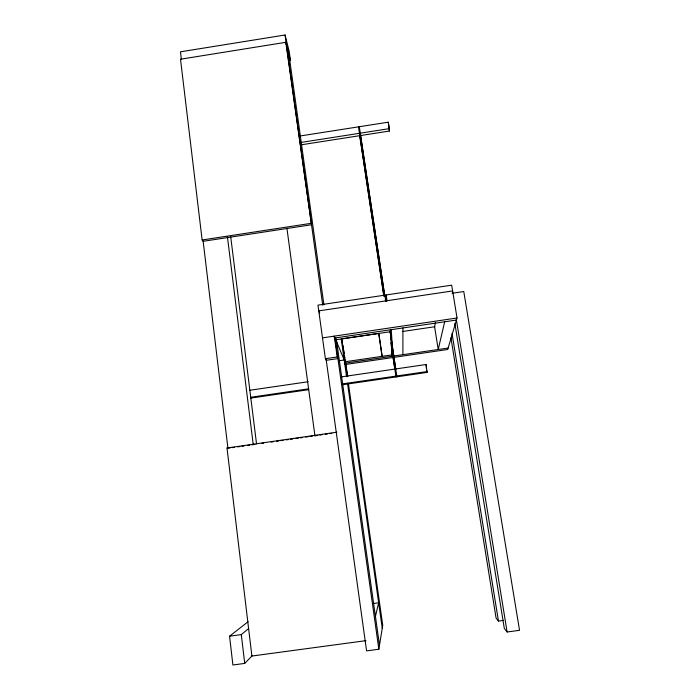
<?xml version="1.0" encoding="UTF-8"?>
<svg xmlns="http://www.w3.org/2000/svg" width="700" height="700" viewBox="0 0 700 700"><rect width="100%" height="100%" fill="white"/><g stroke="black" fill="none" stroke-linecap="round" stroke-linejoin="round"><path stroke-width="1.05" d="M326.156 359.564L366.572 650.886L378.849 649.233L382.734 625.293L348.408 383.556M341.679 376.845L426.099 364.507L426.405 368.428M435.374 322.534L434.604 326.76L438.209 349.501L444.675 321.781M343.07 384.659L427.026 372.418L426.099 364.507M375.419 616.385L378.656 602.814L373.406 603.523M386.654 301.368L386.129 294.963L451.692 285.18L457.03 317.993L447.711 349.484L344.951 364.543M248.115 621.705L229.556 636.204L232.899 665L244.72 663.407L252.149 655.778M229.556 636.204L241.316 634.602L248.701 628.486M285.81 42.306L311.509 224.761L203.149 241.307L202.134 239.986L180.513 59.211L285.81 42.306L290.43 60.384L289.135 51.126L285.058 35L180.46 51.817L181.344 59.246M299.941 136.01L388.299 122.185L389.305 128.643L389.392 131.049L300.991 144.847M300.842 142.459L389.305 128.643M202.134 239.986L311.045 223.352M386.015 300.869L385.149 295.111L317.966 305.139L325.395 358.706L326.261 360.299L337.934 358.584L337.19 356.974L334.267 336.149L335.781 339.78L390.373 331.721M452.629 290.938L318.762 310.887L319.699 312.996M452.069 293.283L463.767 291.541L519.54 630.315L507.115 631.986L504.315 628.46L454.843 323.356M322.507 337.881L457.03 317.993M334.215 338.1L456.418 320.049M379.041 333.358L341.705 338.87L347.777 376.618M402.483 331.502L434.796 326.734M325.395 358.706L337.19 356.974M339.185 360.736L344.207 359.993L336.752 342.116M344.96 361.786L392.096 354.874M344.321 363.274L448.131 348.049M249.69 390.276L308.131 381.745M250.469 397.311L308.656 388.824M342.064 383.959L427.192 371.543M250.513 398.142L308.63 389.672M365.925 640.657L251.895 656.04L227.01 448L336.866 432.197M230.09 447.965L227.01 448M232.26 447.65L234.421 447.344M237.668 446.871L239.829 446.565M241.99 446.25L244.151 445.944M247.398 445.471L249.568 445.165M251.729 444.85L254.975 444.386M261.459 443.45L263.629 443.144M271.197 442.05L273.359 441.744M276.605 441.271L278.766 440.965M280.928 440.65L283.098 440.344M286.344 439.871L288.505 439.565M290.666 439.25L292.828 438.944M296.074 438.471L298.235 438.165M300.405 437.85L302.566 437.544M305.812 437.08L307.974 436.765M310.135 436.45L312.296 436.144M315.543 435.68L317.713 435.365M319.874 435.05L322.035 434.744M325.281 434.28L327.442 433.965M329.604 433.65L331.774 433.344M450.949 337.846L496.09 618.1L498.452 621.066L503.624 620.366M456.278 319.174L507.115 631.986M452.016 333.358L498.452 621.066M389.392 131.049L388.299 122.185M426.72 370.422L427.026 372.418M386.129 294.963L386.995 300.72M359.31 126.726L384.825 296.126M385.315 299.364L385.639 301.516L385.149 295.111M390.189 331.73L396.891 376.81M360.57 135.625L384.842 296.774M390.215 332.465L391.676 342.204M392.332 346.526L395.754 369.241M358.47 126.857L383.95 296.257M390.933 342.65L396.007 376.941M359.73 135.756L383.81 295.82M391.457 346.658L394.87 369.364M391.571 352.118L392.192 356.248L390.233 329.822M378.717 333.401L382.121 356.335L378.822 333.428M342.283 340.392L342.589 342.554M343.044 345.791L343.359 347.961M343.656 350.105L344.12 353.369M344.426 355.504L344.733 357.691M345.039 359.817L347.401 376.469M341.215 338.905L346.588 376.731M347.506 383.206L382.261 628.224M336.289 338.809L379.496 645.26M335.029 337.986L378.849 649.233M288.995 54.758L323.908 304.797M285.058 35L322.735 305.235M286.912 228.174L314.983 436.144M230.703 236.714L256.55 443.957M227.386 236.451L253.234 444.596M203.053 240.494L227.876 447.842M241.316 634.602L244.72 663.407M391.213 329.683L392.656 350.84M392.805 352.957L393.015 356.134M402.902 327.959L402.902 354.681"/></g></svg>
